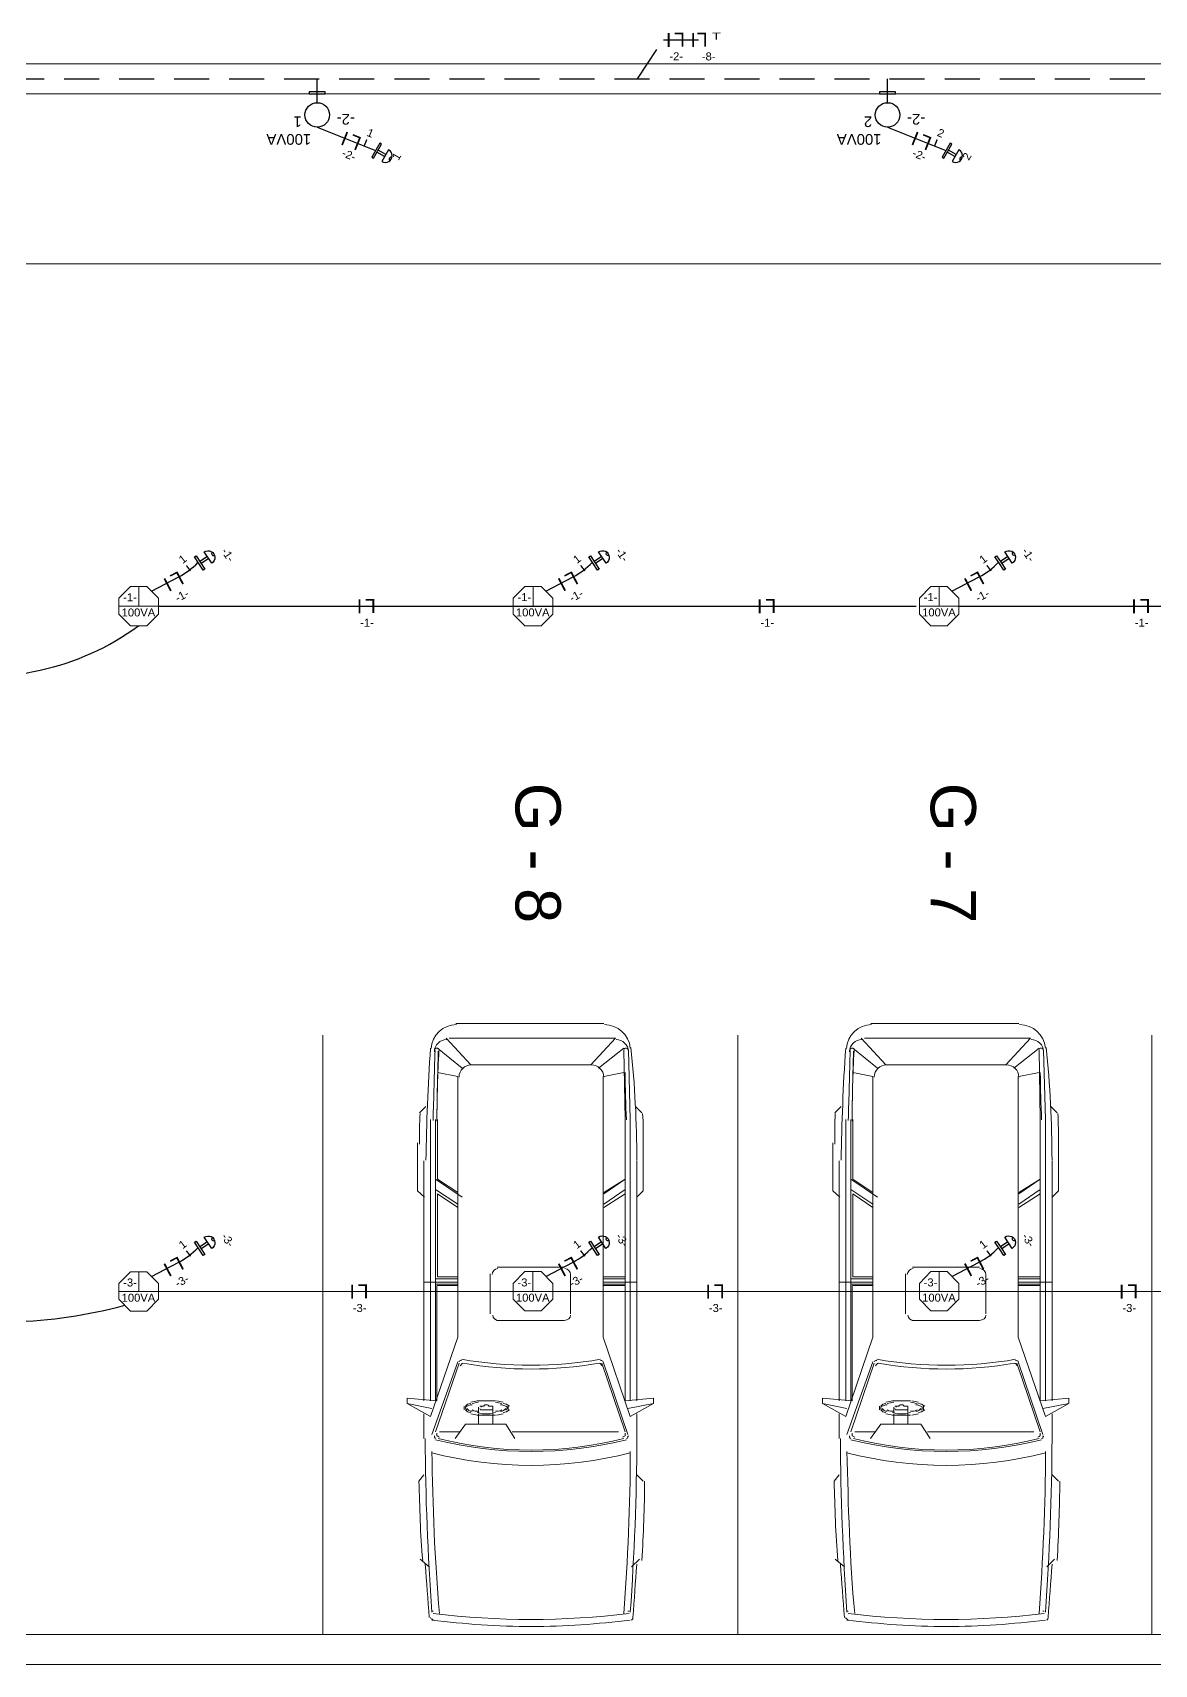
# Model space of a CAD drawing. Header units: millimetres. Extents: x 40 to 176, y -32 to 59.
# Drawn here: x 61.9 to 67.5, y -16.12 to -7.96 of the extents above; entities that cross this region are included whole.
import ezdxf
from ezdxf.enums import TextEntityAlignment as Align

# ---------------------------------------------------------------- set-up
doc = ezdxf.new("R2010")
doc.units = ezdxf.units.MM
doc.linetypes.add('HIDDEN', pattern=[0.375, 0.25, -0.125])
for name, color, linetype in [('1 - Circuitos', 7, 'Continuous'), ('5 - Identificadores', 7, 'Continuous'), ('7 - Eletroduto', 6, 'Continuous'), ('8 - Pontos de iluminação', 5, 'Continuous'), ('9 - Pontos de Tomadas', 240, 'Continuous'), ('Estacionamento', 30, 'Continuous')]:
    doc.layers.add(name, color=color, linetype=linetype)
doc.layers.add('4 - Edificação', color=8, linetype='Continuous', lineweight=20)
doc.styles.add('Arial0', font='arial.ttf', dxfattribs={"height": 3.14658})
doc.styles.get("Standard").update_dxf_attribs({"font": 'arial.ttf'})

# ---------------------------------------------------------------- blocks, each defined once
blk = doc.blocks.new('LAMPADA_TETO')
at = {"layer": '8 - Pontos de iluminação', "color": 5, "linetype": 'Continuous', "lineweight": 15, "true_color": 0x000005}
blk.add_lwpolyline([(0.0401, 0.0986), (-0.0412, 0.0986), (-0.0986, 0.0401), (-0.0986, -0.0395), (-0.0412, -0.098), (0.0401, -0.098), (0.0986, -0.0395), (0.0986, 0.0401)], close=True, dxfattribs=at)
for points in [[(0, 0), (0, 0.0986), (0, 0.0986)], [(0.0986, 0), (-0.0986, 0), (-0.0986, 0)]]:
    blk.add_lwpolyline(points, dxfattribs=at)
at = {"layer": '5 - Identificadores', "ltscale": 0.8}
blk.add_attdef('-N-', (-0.0775, 0.0247), '', height=0.04, dxfattribs=at)
at = {"layer": '5 - Identificadores', "ltscale": 0.8, "flags": 4}
blk.add_attdef('I', (0.0233, 0.025), '', height=0.04, dxfattribs=at)
blk.add_attdef('S-VA', text='', height=0.04, dxfattribs=at).set_placement((-0.0012, -0.0514), align=Align.CENTER)
blk = doc.blocks.new('SENSOR_DE_PRESENCA')
at = {"layer": '8 - Pontos de iluminação'}
for p, q in [((-0.006, -0.0546), (-0.006, -0.01)), ((0.006, -0.0546), (0.006, -0.01))]:
    blk.add_line(p, q, dxfattribs=at)
blk.add_lwpolyline([(0.04, -0.01), (0.04, 0), (0, 0), (-0.04, 0), (-0.04, -0.01), (0, -0.01)], close=True, dxfattribs=at)
blk.add_lwpolyline([(0.0336, -0.0546), (-0.0336, -0.0546, 1.045949)], format="xyb", close=True, dxfattribs=at)
blk.add_arc((0, -0.0897), 0.01, 8.55438, 171.44562, dxfattribs=at)
at = {"layer": '5 - Identificadores', "ltscale": 0.8}
blk.add_attdef('-1-', (0.009, -0.1258), '', height=0.04, dxfattribs=at)
blk = doc.blocks.new('CIRCUITO_LAMPADA')
at = {"layer": '1 - Circuitos', "color": 1}
blk.add_attdef('I', (-0.0831, -0.0365), '', height=0.07, dxfattribs=at)
at = {"layer": '1 - Circuitos', "color": 5}
blk.add_attdef('L', (0.0125, 0.035), '', height=0.07, rotation=180, dxfattribs=at)
at = {"layer": '5 - Identificadores', "ltscale": 0.8}
blk.add_attdef('-N-', (-0.066, -0.103), '', height=0.04, dxfattribs=at)
blk = doc.blocks.new('ARANDELA')
at = {"layer": '8 - Pontos de iluminação'}
for p, q in [((0, 0), (-0.04, 0)), ((-0.04, 0), (-0.04, -0.01)), ((0, 0.0446), (0, 0)), ((0.04, 0), (0, 0)), ((0.04, -0.01), (0.04, 0)), ((-0.04, -0.01), (0, -0.01)), ((0, -0.01), (0.04, -0.01))]:
    blk.add_line(p, q, dxfattribs=at)
blk.add_circle((0, 0.1059), 0.0614, dxfattribs=at)
at = {"layer": '5 - Identificadores', "color": 7, "style": 'Arial0', "flags": 4}
for tag, p in [('S', (0.0301, 0.2014)), ('R', (0.0769, 0.113)), ('-N-', (-0.1882, 0.1009))]:
    blk.add_attdef(tag, p, '', height=0.0534, dxfattribs=at)
blk = doc.blocks.new('CIRCUITO_SENSOR')
at = {"layer": '1 - Circuitos', "color": 1}
blk.add_attdef('I', (-0.0834, -0.0365), '', height=0.07, dxfattribs=at)
at = {"layer": '1 - Circuitos', "color": 5}
blk.add_attdef('L', (0.0121, 0.035), '', height=0.07, rotation=180, dxfattribs=at)
at = {"layer": '1 - Circuitos', "color": 3, "width": 1.5}
blk.add_attdef('I', (0.0245, 0.0004), '', height=0.035, dxfattribs=at)
at = {"layer": '5 - Identificadores', "ltscale": 0.8}
for tag, p in [('R', (0.024, 0.0518)), ('-N-', (-0.0534, -0.0891))]:
    blk.add_attdef(tag, p, '', height=0.04, dxfattribs=at)
blk = doc.blocks.new('CIRCUITO_TOMADA')
at = {"layer": '1 - Circuitos', "color": 1}
blk.add_attdef('I', (-0.074, -0.0364), '', height=0.07, dxfattribs=at)
at = {"layer": '1 - Circuitos', "color": 5}
blk.add_attdef('L', (0.0122, 0.035), '', height=0.07, rotation=180, dxfattribs=at)
at = {"layer": '1 - Circuitos', "color": 7, "width": 1.5}
blk.add_attdef('T', (0.0337, 0.0003), '', height=0.035, dxfattribs=at)
at = {"layer": '5 - Identificadores', "ltscale": 0.8}
blk.add_attdef('-N-', (-0.0167, -0.1035), '', height=0.04, dxfattribs=at)

msp = doc.modelspace()

# ---------------------------------------------------------------- linework, layer by layer
at = {"layer": '4 - Edificação', "color": 252}
msp.add_line((80.4208, -8.2677), (60.4708, -8.2677), dxfattribs=at)
at = {"layer": '4 - Edificação'}
for p, q in [((60.4708, -9.1177), (80.4208, -9.1177)), ((55.0208, -15.9677), (80.4208, -15.9677)), ((55.6708, -16.1177), (80.4208, -16.1177))]:
    msp.add_line(p, q, dxfattribs=at)
at = {"layer": '4 - Edificação', "color": 252}
msp.add_lwpolyline([(53.5708, -16.1177), (80.5708, -16.1177), (80.5708, -8.1177), (53.5708, -8.1177)], close=True, dxfattribs=at)
at = {"layer": '7 - Eletroduto', "linetype": 'HIDDEN', "ltscale": 0.7}
for p, q in [((64.9212, -8.1927), (65.0508, -7.9975)), ((65.0508, -7.9975), (65.3255, -7.9975)), ((58.2062, -8.1927), (77.5708, -8.1927)), ((63.3208, -8.2677), (63.3208, -8.1927)), ((66.1708, -8.2677), (66.1708, -8.1927))]:
    msp.add_line(p, q, dxfattribs=at)
at = {"layer": '7 - Eletroduto'}
for points in [[(58.5888, -10.5757), (61.3978, -11.1515, 0.212663), (62.4282, -10.9267, -1.813396)], [(58.5273, -13.8734), (61.2298, -14.3557, 0.118204), (62.3588, -14.3225, -1.615762)]]:
    msp.add_lwpolyline(points, format="xyb", dxfattribs=at)
for points in [[(62.5273, -10.8284), (66.3145, -10.8284)], [(66.5273, -10.8284), (70.5079, -10.8281)], [(62.5273, -14.2534), (66.3301, -14.2531)], [(66.5273, -14.2534), (70.5079, -14.2531)]]:
    msp.add_lwpolyline(points, dxfattribs=at)
at = {"layer": '8 - Pontos de iluminação'}
for points in [[(62.4924, -10.7536), (62.629, -10.6823, 0.082035), (62.7242, -10.6107, -0.114062)], [(64.4628, -10.7534), (64.5994, -10.6821, 0.082035), (64.6945, -10.6105, -0.114062)], [(66.4924, -10.7534), (66.629, -10.6821, 0.082035), (66.7242, -10.6105, -0.114062)], [(62.4924, -14.1786), (62.629, -14.1073, 0.082035), (62.7242, -14.0357, -0.114062)], [(64.4627, -14.1784), (64.5992, -14.1071, 0.082035), (64.6944, -14.0355, -0.114062)], [(66.4924, -14.1784), (66.629, -14.1071, 0.082035), (66.7242, -14.0355, -0.114062)]]:
    msp.add_lwpolyline(points, format="xyb", dxfattribs=at)
at = {"layer": '9 - Pontos de Tomadas', "color": 142}
for p, q in [((63.3208, -8.435), (63.6117, -8.5516)), ((66.1708, -8.435), (66.4617, -8.5516))]:
    msp.add_line(p, q, dxfattribs=at)
at = {"layer": 'Estacionamento', "linetype": 'Continuous', "lineweight": 20}
for points in [[(64.7524, -12.9139), (64.0132, -12.9139), (64.0132, -12.9139)], [(66.8271, -12.9139), (66.088, -12.9139), (66.088, -12.9139)], [(64.0456, -13.1376), (63.9225, -13.0371), (63.9225, -13.0371)], [(64.0878, -13.1214), (63.9646, -12.9884), (63.9646, -12.9884)], [(64.8107, -12.9884), (63.9808, -12.9884), (63.9808, -12.9884)], [(64.6875, -13.1214), (64.8107, -12.9884), (64.8107, -12.9884)], [(64.7264, -13.1376), (64.8529, -13.0371), (64.8529, -13.0371)], [(64.8593, -13.3937), (64.8529, -13.0468), (64.8529, -13.0468)], [(64.8853, -13.3937), (64.8756, -13.0468), (64.8756, -13.0468)], [(66.1204, -13.1376), (65.9972, -13.0371), (65.9972, -13.0371)], [(66.1626, -13.1214), (66.0394, -12.9884), (66.0394, -12.9884)], [(66.8855, -12.9884), (66.0556, -12.9884), (66.0556, -12.9884)], [(66.7623, -13.1214), (66.8855, -12.9884), (66.8855, -12.9884)], [(66.8012, -13.1376), (66.9276, -13.0371), (66.9276, -13.0371)], [(66.9341, -13.3937), (66.9276, -13.0468), (66.9276, -13.0468)], [(66.96, -13.3937), (66.9503, -13.0468), (66.9503, -13.0468)], [(64.6875, -13.1214), (64.0878, -13.1214), (64.0878, -13.1214)], [(66.7623, -13.1214), (66.1626, -13.1214), (66.1626, -13.1214)], [(64.023, -13.1797), (63.9225, -13.1603), (63.9225, -13.1603)], [(64.7524, -13.1797), (64.8529, -13.1603), (64.8529, -13.1603)], [(66.0977, -13.1797), (65.9972, -13.1603), (65.9972, -13.1603)], [(66.8271, -13.1797), (66.9276, -13.1603), (66.9276, -13.1603)], [(63.8641, -13.3288), (63.8317, -13.3613), (63.8317, -13.3613)], [(64.9436, -13.3613), (64.9112, -13.3288), (64.9112, -13.3288)], [(65.9389, -13.3288), (65.9065, -13.3613), (65.9065, -13.3613)], [(67.0184, -13.3613), (66.986, -13.3288), (66.986, -13.3288)], [(63.9225, -13.6919), (63.9225, -13.3937), (63.9225, -13.3937)], [(64.8593, -13.6919), (64.8593, -13.3937), (64.8593, -13.3937)], [(65.9972, -13.6919), (65.9972, -13.3937), (65.9972, -13.3937)], [(66.9341, -13.6919), (66.9341, -13.3937), (66.9341, -13.3937)], [(63.8576, -13.7827), (63.822, -13.7503), (63.822, -13.5104)], [(64.9501, -13.5104), (64.9501, -13.7503), (64.9177, -13.7827)], [(65.9324, -13.7827), (65.8967, -13.7503), (65.8967, -13.5104)], [(67.0249, -13.5104), (67.0249, -13.7503), (66.9925, -13.7827)], [(64.0456, -13.7827), (63.9127, -13.6919), (63.9127, -13.6919)], [(64.023, -13.76), (63.9225, -13.6919), (63.9225, -13.6919)], [(64.7524, -13.76), (64.8593, -13.6919), (64.8593, -13.6919)], [(64.7524, -13.7665), (64.8593, -13.6919), (64.8593, -13.6919)], [(66.1204, -13.7827), (65.9875, -13.6919), (65.9875, -13.6919)], [(66.0977, -13.76), (65.9972, -13.6919), (65.9972, -13.6919)], [(66.8271, -13.76), (66.9341, -13.6919), (66.9341, -13.6919)], [(66.8271, -13.7665), (66.9341, -13.6919), (66.9341, -13.6919)], [(64.023, -13.8184), (63.9127, -13.7438), (63.9127, -13.7438)], [(64.023, -13.8346), (63.9225, -13.7665), (63.9225, -13.7665)], [(63.9225, -14.1814), (63.9225, -13.7665), (63.9225, -13.7665)], [(64.7524, -13.8184), (64.8593, -13.7438), (64.8593, -13.7438)], [(64.7524, -13.8346), (64.8593, -13.7665), (64.8593, -13.7665)], [(64.8593, -14.1814), (64.8593, -13.7665), (64.8593, -13.7665)], [(66.0977, -13.8184), (65.9875, -13.7438), (65.9875, -13.7438)], [(66.0977, -13.8346), (65.9972, -13.7665), (65.9972, -13.7665)], [(65.9972, -14.1814), (65.9972, -13.7665), (65.9972, -13.7665)], [(66.8271, -13.8184), (66.9341, -13.7438), (66.9341, -13.7438)], [(66.8271, -13.8346), (66.9341, -13.7665), (66.9341, -13.7665)], [(66.9341, -14.1814), (66.9341, -13.7665), (66.9341, -13.7665)], [(64.023, -14.1814), (63.9225, -14.1814), (63.9225, -14.1814)], [(64.2207, -14.1328), (64.386, -14.1328), (64.386, -14.1328)], [(64.5546, -14.1328), (64.386, -14.1328), (64.386, -14.1328)], [(64.7524, -14.1814), (64.8593, -14.1814), (64.8593, -14.1814)], [(66.0977, -14.1814), (65.9972, -14.1814), (65.9972, -14.1814)], [(66.2955, -14.1328), (66.4608, -14.1328), (66.4608, -14.1328)], [(66.6294, -14.1328), (66.4608, -14.1328), (66.4608, -14.1328)], [(66.8271, -14.1814), (66.9341, -14.1814), (66.9341, -14.1814)], [(64.023, -14.2074), (63.8576, -14.2074), (63.8576, -14.2074)], [(64.023, -14.1912), (63.9127, -14.1912), (63.9127, -14.1912)], [(64.023, -14.2171), (63.9127, -14.2171), (63.9127, -14.2171)], [(64.023, -14.2236), (63.9225, -14.2236), (63.9225, -14.2236)], [(64.7524, -14.1912), (64.8593, -14.1912), (64.8593, -14.1912)], [(64.7524, -14.2074), (64.9177, -14.2074), (64.9177, -14.2074)], [(64.7524, -14.2171), (64.8593, -14.2171), (64.8593, -14.2171)], [(64.7524, -14.2236), (64.8593, -14.2236), (64.8593, -14.2236)], [(66.0977, -14.2074), (65.9324, -14.2074), (65.9324, -14.2074)], [(66.0977, -14.1912), (65.9875, -14.1912), (65.9875, -14.1912)], [(66.0977, -14.2171), (65.9875, -14.2171), (65.9875, -14.2171)], [(66.0977, -14.2236), (65.9972, -14.2236), (65.9972, -14.2236)], [(66.8271, -14.1912), (66.9341, -14.1912), (66.9341, -14.1912)], [(66.8271, -14.2074), (66.9925, -14.2074), (66.9925, -14.2074)], [(66.8271, -14.2171), (66.9341, -14.2171), (66.9341, -14.2171)], [(66.8271, -14.2236), (66.9341, -14.2236), (66.9341, -14.2236)]]:
    msp.add_lwpolyline(points, dxfattribs=at)
at = {"layer": 'Estacionamento', "linetype": 'Continuous', "lineweight": 9}
for points in [[(65.4234, -15.9677), (63.3487, -15.9677), (63.3487, -12.9722)], [(67.4982, -15.9677), (65.4234, -15.9677), (65.4234, -12.9722)], [(69.5665, -15.9677), (67.4917, -15.9677), (67.4917, -12.9722)], [(64.023, -14.4829), (64.023, -13.1797), (64.023, -13.1797)], [(64.7491, -14.4829), (64.7491, -13.1797), (64.7491, -13.1797)], [(66.0977, -14.4829), (66.0977, -13.1797), (66.0977, -13.1797)], [(66.8239, -14.4829), (66.8239, -13.1797), (66.8239, -13.1797)], [(63.8868, -14.8006), (63.8868, -13.3937), (63.8868, -13.3937)], [(63.9127, -14.8006), (63.9127, -13.3937), (63.9127, -13.3937)], [(64.8593, -14.8006), (64.8593, -13.3937), (64.8593, -13.3937)], [(64.8853, -14.8006), (64.8853, -13.3937), (64.8853, -13.3937)], [(65.9616, -14.8006), (65.9616, -13.3937), (65.9616, -13.3937)], [(65.9875, -14.8006), (65.9875, -13.3937), (65.9875, -13.3937)], [(66.9341, -14.8006), (66.9341, -13.3937), (66.9341, -13.3937)], [(66.96, -14.8006), (66.96, -13.3937), (66.96, -13.3937)], [(63.8544, -14.8006), (63.8544, -13.6012), (63.8544, -13.6012)], [(64.9177, -14.8006), (64.9177, -13.6012), (64.9177, -13.6012)], [(65.9291, -14.8006), (65.9291, -13.6012), (65.9291, -13.6012)], [(66.9925, -14.8006), (66.9925, -13.6012), (66.9925, -13.6012)], [(63.9127, -14.8006), (63.9127, -13.7438), (63.9127, -13.7438)], [(65.9875, -14.8006), (65.9875, -13.7438), (65.9875, -13.7438)], [(64.185, -14.3662), (64.185, -14.1652), (64.185, -14.1652)], [(64.587, -14.3662), (64.587, -14.1652), (64.587, -14.1652)], [(66.2598, -14.3662), (66.2598, -14.1652), (66.2598, -14.1652)], [(66.6618, -14.3662), (66.6618, -14.1652), (66.6618, -14.1652)], [(63.9192, -14.8006), (63.9192, -14.2236), (63.9192, -14.2236)], [(64.8593, -14.8006), (64.8593, -14.2236), (64.8593, -14.2236)], [(65.994, -14.8006), (65.994, -14.2236), (65.994, -14.2236)], [(66.9341, -14.8006), (66.9341, -14.2236), (66.9341, -14.2236)], [(64.2175, -14.3986), (64.386, -14.3986), (64.386, -14.3986)], [(64.5546, -14.3986), (64.386, -14.3986), (64.386, -14.3986)], [(66.2922, -14.3986), (66.4608, -14.3986), (66.4608, -14.3986)], [(66.6294, -14.3986), (66.4608, -14.3986), (66.4608, -14.3986)], [(63.8868, -14.8784), (64.023, -14.4829), (64.023, -14.4829)], [(64.8853, -14.8784), (64.7491, -14.4829), (64.7491, -14.4829)], [(65.9616, -14.8784), (66.0977, -14.4829), (66.0977, -14.4829)], [(66.96, -14.8784), (66.8239, -14.4829), (66.8239, -14.4829)], [(63.8933, -14.9692), (64.023, -14.6061), (64.023, -14.6061)], [(63.9127, -14.9562), (64.0294, -14.6126), (64.0294, -14.6126)], [(64.8593, -14.9562), (64.7426, -14.6126), (64.7426, -14.6126)], [(64.8723, -14.9692), (64.7491, -14.6061), (64.7491, -14.6061)], [(65.968, -14.9692), (66.0977, -14.6061), (66.0977, -14.6061)], [(65.9875, -14.9562), (66.1042, -14.6126), (66.1042, -14.6126)], [(66.9341, -14.9562), (66.8174, -14.6126), (66.8174, -14.6126)], [(66.9471, -14.9692), (66.8239, -14.6061), (66.8239, -14.6061)], [(63.7701, -14.8136), (63.7701, -14.7877), (63.9192, -14.8006)], [(63.8868, -14.8784), (63.7701, -14.8136), (63.8933, -14.8395)], [(64.1267, -14.859), (64.1267, -14.833), (64.1267, -14.833)], [(64.1397, -14.833), (64.1397, -14.8266), (64.1397, -14.8266)], [(64.198, -14.833), (64.198, -14.8266), (64.198, -14.8266)], [(64.198, -14.859), (64.198, -14.833), (64.198, -14.833)], [(65.002, -14.8136), (65.002, -14.7877), (64.8593, -14.8006)], [(64.8853, -14.8784), (65.002, -14.8136), (64.8723, -14.8395)], [(65.8449, -14.8136), (65.8449, -14.7877), (65.994, -14.8006)], [(65.9616, -14.8784), (65.8449, -14.8136), (65.968, -14.8395)], [(66.2015, -14.859), (66.2015, -14.833), (66.2015, -14.833)], [(66.2144, -14.833), (66.2144, -14.8266), (66.2144, -14.8266)], [(66.2728, -14.833), (66.2728, -14.8266), (66.2728, -14.8266)], [(66.2728, -14.859), (66.2728, -14.833), (66.2728, -14.833)], [(67.0767, -14.8136), (67.0767, -14.7877), (66.9341, -14.8006)], [(66.96, -14.8784), (67.0767, -14.8136), (66.9471, -14.8395)], [(63.8544, -14.9886), (63.8544, -14.8655), (63.8544, -14.8655)], [(64.01, -14.9886), (64.0619, -14.9173), (64.1591, -14.9173)], [(64.1267, -14.9173), (64.1267, -14.8655), (64.1267, -14.8655)], [(64.3082, -14.9886), (64.2628, -14.9173), (64.1591, -14.9173)], [(64.198, -14.9173), (64.198, -14.8655), (64.198, -14.8655)], [(64.9177, -14.9886), (64.9177, -14.8655), (64.9177, -14.8655)], [(65.9291, -14.9886), (65.9291, -14.8655), (65.9291, -14.8655)], [(66.0848, -14.9886), (66.1366, -14.9173), (66.2339, -14.9173)], [(66.2015, -14.9173), (66.2015, -14.8655), (66.2015, -14.8655)], [(66.383, -14.9886), (66.3376, -14.9173), (66.2339, -14.9173)], [(66.2728, -14.9173), (66.2728, -14.8655), (66.2728, -14.8655)], [(66.9925, -14.9886), (66.9925, -14.8655), (66.9925, -14.8655)], [(63.9322, -14.9562), (64.0359, -14.9562), (64.0359, -14.9562)], [(64.2953, -14.9562), (64.8269, -14.9562), (64.8269, -14.9562)], [(66.0069, -14.9562), (66.1107, -14.9562), (66.1107, -14.9562)], [(66.37, -14.9562), (66.9017, -14.9562), (66.9017, -14.9562)], [(63.8544, -15.1702), (63.8284, -15.2026), (63.8284, -15.2026)], [(64.9501, -15.2026), (64.9177, -15.1702), (64.9177, -15.1702)], [(65.9291, -15.1702), (65.9032, -15.2026), (65.9032, -15.2026)], [(67.0249, -15.2026), (66.9925, -15.1702), (66.9925, -15.1702)], [(63.8803, -15.6305), (63.8349, -15.5916), (63.8349, -15.5916)], [(64.9307, -15.5916), (64.8918, -15.6305), (64.8918, -15.6305)], [(65.9551, -15.6305), (65.9097, -15.5916), (65.9097, -15.5916)], [(67.0054, -15.5916), (66.9665, -15.6305), (66.9665, -15.6305)], [(63.8933, -15.851), (63.8998, -15.851), (63.8998, -15.851)], [(64.8723, -15.851), (64.8788, -15.851), (64.8788, -15.851)], [(65.968, -15.851), (65.9745, -15.851), (65.9745, -15.851)], [(66.9471, -15.851), (66.9536, -15.851), (66.9536, -15.851)]]:
    msp.add_lwpolyline(points, dxfattribs=at)
at = {"layer": 'Estacionamento', "linetype": 'Continuous', "lineweight": 20}
for points in [[(64.0165, -12.9204), (63.9516, -12.9204), (63.8933, -12.9722), (63.89, -13.0403)], [(64.8853, -13.0371), (64.8788, -12.9722), (64.8237, -12.9204), (64.7556, -12.9204)], [(66.0912, -12.9204), (66.0264, -12.9204), (65.968, -12.9722), (65.9648, -13.0403)], [(66.96, -13.0371), (66.9536, -12.9722), (66.8984, -12.9204), (66.8304, -12.9204)], [(63.8868, -13.0371), (63.8738, -13.2251), (63.8673, -13.4131), (63.8641, -13.5979)], [(63.9678, -12.9949), (63.9354, -12.9949), (63.9062, -13.0209), (63.9062, -13.0565)], [(64.8756, -13.0565), (64.8756, -13.0209), (64.8464, -12.9949), (64.814, -12.9949)], [(64.9177, -13.5979), (64.9177, -13.4099), (64.908, -13.2219), (64.8885, -13.0338)], [(65.9616, -13.0371), (65.9486, -13.2251), (65.9421, -13.4131), (65.9389, -13.5979)], [(66.0426, -12.9949), (66.0102, -12.9949), (65.981, -13.0209), (65.981, -13.0565)], [(66.9503, -13.0565), (66.9503, -13.0209), (66.9211, -12.9949), (66.8887, -12.9949)], [(66.9925, -13.5979), (66.9925, -13.4099), (66.9827, -13.2219), (66.9633, -13.0338)], [(63.9095, -13.05), (63.9062, -13.1667), (63.903, -13.2835), (63.8998, -13.4002)], [(63.9289, -13.05), (63.9225, -13.1667), (63.9192, -13.2835), (63.9192, -13.4034)], [(63.9257, -13.0533), (63.9225, -13.1667), (63.9192, -13.2802), (63.9192, -13.3969)], [(64.091, -13.1214), (64.0586, -13.1214), (64.0294, -13.1473), (64.0294, -13.183)], [(64.091, -13.1214), (64.0586, -13.1214), (64.0294, -13.1473), (64.0294, -13.183)], [(64.7524, -13.183), (64.7524, -13.1473), (64.7232, -13.1214), (64.6908, -13.1214)], [(65.9843, -13.05), (65.981, -13.1667), (65.9778, -13.2835), (65.9745, -13.4002)], [(66.0037, -13.05), (65.9972, -13.1667), (65.994, -13.2835), (65.994, -13.4034)], [(66.0005, -13.0533), (65.9972, -13.1667), (65.994, -13.2802), (65.994, -13.3969)], [(66.1658, -13.1214), (66.1334, -13.1214), (66.1042, -13.1473), (66.1042, -13.183)], [(66.1658, -13.1214), (66.1334, -13.1214), (66.1042, -13.1473), (66.1042, -13.183)], [(66.8271, -13.183), (66.8271, -13.1473), (66.798, -13.1214), (66.7655, -13.1214)], [(64.8658, -13.3969), (64.8626, -13.3191), (64.8593, -13.2413), (64.8593, -13.1603)], [(66.9406, -13.3969), (66.9373, -13.3191), (66.9341, -13.2413), (66.9341, -13.1603)], [(63.8349, -13.3645), (63.8317, -13.4131), (63.8317, -13.465), (63.8317, -13.5169)], [(64.9501, -13.5169), (64.9501, -13.465), (64.9501, -13.4131), (64.9469, -13.3645)], [(65.9097, -13.3645), (65.9065, -13.4131), (65.9065, -13.465), (65.9065, -13.5169)], [(67.0249, -13.5169), (67.0249, -13.465), (67.0249, -13.4131), (67.0216, -13.3645)], [(64.2239, -14.1393), (64.2077, -14.1393), (64.1948, -14.1555), (64.1948, -14.1685)], [(64.587, -14.1685), (64.587, -14.1555), (64.5741, -14.1393), (64.5579, -14.1393)], [(66.2987, -14.1393), (66.2825, -14.1393), (66.2695, -14.1555), (66.2695, -14.1685)], [(66.6618, -14.1685), (66.6618, -14.1555), (66.6488, -14.1393), (66.6326, -14.1393)]]:
    msp.add_open_spline(points, degree=3, dxfattribs=at)
for points in [[(63.9289, -13.0436), (63.9257, -13.0371), (63.9192, -13.0371), (63.916, -13.0371), (63.916, -13.0371), (63.9095, -13.0403), (63.9062, -13.0436), (63.9062, -13.05)], [(64.8756, -13.05), (64.8756, -13.0436), (64.8723, -13.0403), (64.8658, -13.0371), (64.8658, -13.0371), (64.8626, -13.0371), (64.8561, -13.0371), (64.8529, -13.0436)], [(66.0037, -13.0436), (66.0005, -13.0371), (65.994, -13.0371), (65.9907, -13.0371), (65.9907, -13.0371), (65.9843, -13.0403), (65.981, -13.0436), (65.981, -13.05)], [(66.9503, -13.05), (66.9503, -13.0436), (66.9471, -13.0403), (66.9406, -13.0371), (66.9406, -13.0371), (66.9373, -13.0371), (66.9309, -13.0371), (66.9276, -13.0436)]]:
    msp.add_open_spline(points, degree=3, knots=[0, 0, 0, 0, 0.125, 0.125, 0.125, 0.125001, 1, 1, 1, 1], dxfattribs=at)
at = {"layer": 'Estacionamento', "linetype": 'Continuous', "lineweight": 9}
for points in [[(64.198, -14.3727), (64.198, -14.3857), (64.211, -14.3986), (64.2239, -14.3986)], [(64.5546, -14.3986), (64.5741, -14.3986), (64.587, -14.3857), (64.587, -14.3727)], [(66.2728, -14.3727), (66.2728, -14.3857), (66.2857, -14.3986), (66.2987, -14.3986)], [(66.6294, -14.3986), (66.6488, -14.3986), (66.6618, -14.3857), (66.6618, -14.3727)], [(64.0424, -14.5931), (64.2693, -14.632), (64.5092, -14.632), (64.7362, -14.5931)], [(66.1172, -14.5931), (66.3441, -14.632), (66.584, -14.632), (66.8109, -14.5931)], [(64.0424, -14.5996), (64.0359, -14.5996), (64.0294, -14.5996), (64.0294, -14.6061)], [(64.0489, -14.6126), (64.0424, -14.6126), (64.0424, -14.6191), (64.0359, -14.6256)], [(64.0489, -14.6126), (64.2758, -14.6515), (64.5027, -14.6515), (64.7297, -14.6126)], [(64.7426, -14.6256), (64.7426, -14.6191), (64.7362, -14.6126), (64.7297, -14.6126)], [(64.7491, -14.6061), (64.7491, -14.5996), (64.7426, -14.5996), (64.7362, -14.5996)], [(66.1172, -14.5996), (66.1107, -14.5996), (66.1042, -14.5996), (66.1042, -14.6061)], [(66.1237, -14.6126), (66.1172, -14.6126), (66.1172, -14.6191), (66.1107, -14.6256)], [(66.1237, -14.6126), (66.3506, -14.6515), (66.5775, -14.6515), (66.8044, -14.6126)], [(66.8174, -14.6256), (66.8174, -14.6191), (66.8109, -14.6126), (66.8044, -14.6126)], [(66.8239, -14.6061), (66.8239, -14.5996), (66.8174, -14.5996), (66.8109, -14.5996)], [(64.0554, -14.8266), (64.0554, -14.8266), (64.0554, -14.833), (64.0554, -14.833)], [(64.0554, -14.833), (64.0554, -14.8395), (64.0554, -14.8395), (64.0554, -14.846)], [(64.0878, -14.8136), (64.0748, -14.8136), (64.0683, -14.8201), (64.0619, -14.8266)], [(64.0683, -14.8266), (64.0619, -14.8266), (64.0619, -14.833), (64.0619, -14.833)], [(64.0619, -14.833), (64.0619, -14.8395), (64.0619, -14.846), (64.0683, -14.846)], [(64.0943, -14.8201), (64.0813, -14.8201), (64.0748, -14.8266), (64.0683, -14.8266)], [(64.0683, -14.8395), (64.0748, -14.846), (64.0813, -14.8525), (64.0943, -14.8525)], [(64.1202, -14.8006), (64.1137, -14.8006), (64.1008, -14.8071), (64.0878, -14.8071)], [(64.1267, -14.8071), (64.1137, -14.8071), (64.1072, -14.8136), (64.0943, -14.8136)], [(64.1656, -14.8006), (64.1526, -14.8006), (64.1332, -14.8006), (64.1202, -14.8006)], [(64.1656, -14.8006), (64.1526, -14.8006), (64.1397, -14.8006), (64.1202, -14.8006)], [(64.1397, -14.8266), (64.1397, -14.8266), (64.1332, -14.8266), (64.1332, -14.8266)], [(64.1332, -14.8395), (64.1332, -14.846), (64.1397, -14.846), (64.1397, -14.846)], [(64.1526, -14.8266), (64.1461, -14.8266), (64.1461, -14.8266), (64.1397, -14.8266)], [(64.1656, -14.8201), (64.1591, -14.8201), (64.1591, -14.8201), (64.1526, -14.8266)], [(64.211, -14.8006), (64.198, -14.8006), (64.1786, -14.8006), (64.1656, -14.8006)], [(64.211, -14.8006), (64.1915, -14.8006), (64.1786, -14.8006), (64.1656, -14.8006)], [(64.1786, -14.8266), (64.1721, -14.8201), (64.1721, -14.8201), (64.1656, -14.8201)], [(64.1915, -14.8266), (64.1915, -14.8266), (64.185, -14.8266), (64.1786, -14.8266)], [(64.198, -14.8266), (64.198, -14.8266), (64.198, -14.8266), (64.1915, -14.8266)], [(64.1915, -14.846), (64.198, -14.846), (64.198, -14.846), (64.198, -14.8395)], [(64.2434, -14.8136), (64.2304, -14.8136), (64.2239, -14.8071), (64.211, -14.8071)], [(64.2499, -14.8071), (64.2369, -14.8071), (64.2304, -14.8006), (64.2175, -14.8006)], [(64.2628, -14.8266), (64.2564, -14.8266), (64.2499, -14.8201), (64.2369, -14.8201)], [(64.2369, -14.8525), (64.2499, -14.8525), (64.2564, -14.846), (64.2628, -14.8395)], [(64.2823, -14.8266), (64.2693, -14.8201), (64.2628, -14.8136), (64.2499, -14.8136)], [(64.2693, -14.833), (64.2693, -14.833), (64.2693, -14.8266), (64.2628, -14.8266)], [(64.2628, -14.846), (64.2693, -14.846), (64.2693, -14.8395), (64.2693, -14.833)], [(64.2758, -14.833), (64.2758, -14.833), (64.2758, -14.8266), (64.2758, -14.8266)], [(64.2758, -14.846), (64.2758, -14.8395), (64.2758, -14.8395), (64.2758, -14.833)], [(66.1301, -14.8266), (66.1301, -14.8266), (66.1301, -14.833), (66.1301, -14.833)], [(66.1301, -14.833), (66.1301, -14.8395), (66.1301, -14.8395), (66.1301, -14.846)], [(66.1626, -14.8136), (66.1496, -14.8136), (66.1431, -14.8201), (66.1366, -14.8266)], [(66.1431, -14.8266), (66.1366, -14.8266), (66.1366, -14.833), (66.1366, -14.833)], [(66.1366, -14.833), (66.1366, -14.8395), (66.1366, -14.846), (66.1431, -14.846)], [(66.169, -14.8201), (66.1561, -14.8201), (66.1496, -14.8266), (66.1431, -14.8266)], [(66.1431, -14.8395), (66.1496, -14.846), (66.1561, -14.8525), (66.169, -14.8525)], [(66.195, -14.8006), (66.1885, -14.8006), (66.1755, -14.8071), (66.1626, -14.8071)], [(66.2015, -14.8071), (66.1885, -14.8071), (66.182, -14.8136), (66.169, -14.8136)], [(66.2404, -14.8006), (66.2274, -14.8006), (66.2079, -14.8006), (66.195, -14.8006)], [(66.2404, -14.8006), (66.2274, -14.8006), (66.2144, -14.8006), (66.195, -14.8006)], [(66.2144, -14.8266), (66.2144, -14.8266), (66.2079, -14.8266), (66.2079, -14.8266)], [(66.2079, -14.8395), (66.2079, -14.846), (66.2144, -14.846), (66.2144, -14.846)], [(66.2274, -14.8266), (66.2209, -14.8266), (66.2209, -14.8266), (66.2144, -14.8266)], [(66.2404, -14.8201), (66.2339, -14.8201), (66.2339, -14.8201), (66.2274, -14.8266)], [(66.2857, -14.8006), (66.2728, -14.8006), (66.2533, -14.8006), (66.2404, -14.8006)], [(66.2857, -14.8006), (66.2663, -14.8006), (66.2533, -14.8006), (66.2404, -14.8006)], [(66.2533, -14.8266), (66.2468, -14.8201), (66.2468, -14.8201), (66.2404, -14.8201)], [(66.2663, -14.8266), (66.2663, -14.8266), (66.2598, -14.8266), (66.2533, -14.8266)], [(66.2728, -14.8266), (66.2728, -14.8266), (66.2728, -14.8266), (66.2663, -14.8266)], [(66.2663, -14.846), (66.2728, -14.846), (66.2728, -14.846), (66.2728, -14.8395)], [(66.3182, -14.8136), (66.3052, -14.8136), (66.2987, -14.8071), (66.2857, -14.8071)], [(66.3246, -14.8071), (66.3117, -14.8071), (66.3052, -14.8006), (66.2922, -14.8006)], [(66.3376, -14.8266), (66.3311, -14.8266), (66.3246, -14.8201), (66.3117, -14.8201)], [(66.3117, -14.8525), (66.3246, -14.8525), (66.3311, -14.846), (66.3376, -14.8395)], [(66.3571, -14.8266), (66.3441, -14.8201), (66.3376, -14.8136), (66.3246, -14.8136)], [(66.3441, -14.833), (66.3441, -14.833), (66.3441, -14.8266), (66.3376, -14.8266)], [(66.3376, -14.846), (66.3441, -14.846), (66.3441, -14.8395), (66.3441, -14.833)], [(66.3506, -14.833), (66.3506, -14.833), (66.3506, -14.8266), (66.3506, -14.8266)], [(66.3506, -14.846), (66.3506, -14.8395), (66.3506, -14.8395), (66.3506, -14.833)], [(64.0619, -14.846), (64.0683, -14.8525), (64.0748, -14.859), (64.0878, -14.859)], [(64.0878, -14.8655), (64.1008, -14.8655), (64.1137, -14.8719), (64.1202, -14.8719)], [(64.0943, -14.846), (64.1072, -14.8525), (64.1137, -14.8525), (64.1267, -14.8525)], [(64.1202, -14.859), (64.1397, -14.8655), (64.1526, -14.8655), (64.1656, -14.8655)], [(64.1202, -14.8719), (64.1332, -14.8719), (64.1526, -14.8719), (64.1656, -14.8719)], [(64.1397, -14.846), (64.1461, -14.846), (64.1461, -14.846), (64.1526, -14.846)], [(64.1526, -14.846), (64.1591, -14.846), (64.1591, -14.846), (64.1656, -14.846)], [(64.1656, -14.846), (64.1721, -14.846), (64.1721, -14.846), (64.1786, -14.846)], [(64.1656, -14.8655), (64.1786, -14.8655), (64.1915, -14.8655), (64.211, -14.859)], [(64.1656, -14.8719), (64.1786, -14.8719), (64.198, -14.8719), (64.211, -14.8719)], [(64.1786, -14.846), (64.185, -14.846), (64.1915, -14.846), (64.1915, -14.846)], [(64.211, -14.8525), (64.2239, -14.8525), (64.2304, -14.8525), (64.2434, -14.846)], [(64.2175, -14.8719), (64.2304, -14.8719), (64.2369, -14.8655), (64.2499, -14.8655)], [(64.2499, -14.859), (64.2628, -14.859), (64.2693, -14.8525), (64.2823, -14.846)], [(66.1366, -14.846), (66.1431, -14.8525), (66.1496, -14.859), (66.1626, -14.859)], [(66.1626, -14.8655), (66.1755, -14.8655), (66.1885, -14.8719), (66.195, -14.8719)], [(66.169, -14.846), (66.182, -14.8525), (66.1885, -14.8525), (66.2015, -14.8525)], [(66.195, -14.859), (66.2144, -14.8655), (66.2274, -14.8655), (66.2404, -14.8655)], [(66.195, -14.8719), (66.2079, -14.8719), (66.2274, -14.8719), (66.2404, -14.8719)], [(66.2144, -14.846), (66.2209, -14.846), (66.2209, -14.846), (66.2274, -14.846)], [(66.2274, -14.846), (66.2339, -14.846), (66.2339, -14.846), (66.2404, -14.846)], [(66.2404, -14.846), (66.2468, -14.846), (66.2468, -14.846), (66.2533, -14.846)], [(66.2404, -14.8655), (66.2533, -14.8655), (66.2663, -14.8655), (66.2857, -14.859)], [(66.2404, -14.8719), (66.2533, -14.8719), (66.2728, -14.8719), (66.2857, -14.8719)], [(66.2533, -14.846), (66.2598, -14.846), (66.2663, -14.846), (66.2663, -14.846)], [(66.2857, -14.8525), (66.2987, -14.8525), (66.3052, -14.8525), (66.3182, -14.846)], [(66.2922, -14.8719), (66.3052, -14.8719), (66.3117, -14.8655), (66.3246, -14.8655)], [(66.3246, -14.859), (66.3376, -14.859), (66.3441, -14.8525), (66.3571, -14.846)], [(63.8609, -14.9886), (63.8609, -15.2804), (63.8738, -15.5657), (63.8933, -15.8575)], [(63.9127, -14.9951), (64.2239, -15.0729), (64.5546, -15.0729), (64.8658, -14.9951)], [(63.9257, -14.9886), (64.2304, -15.0665), (64.5481, -15.0665), (64.8529, -14.9886)], [(64.8853, -15.8575), (64.9047, -15.5657), (64.9177, -15.2804), (64.9177, -14.9886)], [(65.9356, -14.9886), (65.9356, -15.2804), (65.9486, -15.5657), (65.968, -15.8575)], [(65.9875, -14.9951), (66.2987, -15.0729), (66.6294, -15.0729), (66.9406, -14.9951)], [(66.0005, -14.9886), (66.3052, -15.0665), (66.6229, -15.0665), (66.9276, -14.9886)], [(66.96, -15.8575), (66.9795, -15.5657), (66.9925, -15.2804), (66.9925, -14.9886)], [(63.8933, -15.0535), (63.8998, -15.3258), (63.9062, -15.5916), (63.9322, -15.8639)], [(63.8933, -15.06), (64.2175, -15.1443), (64.5611, -15.1443), (64.8853, -15.06)], [(64.8529, -15.8639), (64.8723, -15.5916), (64.8853, -15.3258), (64.8853, -15.0535)], [(65.968, -15.0535), (65.9745, -15.3258), (65.981, -15.5916), (66.0069, -15.8639)], [(65.968, -15.06), (66.2922, -15.1443), (66.6359, -15.1443), (66.96, -15.06)], [(66.9276, -15.8639), (66.9471, -15.5916), (66.96, -15.3258), (66.96, -15.0535)], [(63.8284, -15.2026), (63.8349, -15.3323), (63.8349, -15.4684), (63.8479, -15.5981)], [(64.9436, -15.5981), (64.9501, -15.4684), (64.9566, -15.3323), (64.9566, -15.2026)], [(65.9032, -15.2026), (65.9097, -15.3323), (65.9097, -15.4684), (65.9227, -15.5981)], [(67.0184, -15.5981), (67.0249, -15.4684), (67.0314, -15.3323), (67.0314, -15.2026)], [(63.8609, -15.6176), (63.8673, -15.7083), (63.8738, -15.7926), (63.8803, -15.8834)], [(64.8982, -15.8834), (64.9047, -15.7926), (64.9112, -15.7083), (64.9177, -15.6176)], [(65.9356, -15.6176), (65.9421, -15.7083), (65.9486, -15.7926), (65.9551, -15.8834)], [(66.973, -15.8834), (66.9795, -15.7926), (66.986, -15.7083), (66.9925, -15.6176)], [(63.8868, -15.8834), (63.8868, -15.8899), (63.8933, -15.8899), (63.8998, -15.8964)], [(63.8933, -15.8964), (64.0554, -15.9158), (64.2239, -15.9288), (64.3925, -15.9288)], [(63.8998, -15.8639), (64.2239, -15.9028), (64.5546, -15.9028), (64.8788, -15.8639)], [(64.3925, -15.9288), (64.5546, -15.9288), (64.7232, -15.9158), (64.8853, -15.8964)], [(64.8918, -15.8964), (64.8982, -15.8899), (64.8982, -15.8899), (64.8982, -15.8834)], [(65.9616, -15.8834), (65.9616, -15.8899), (65.968, -15.8899), (65.9745, -15.8964)], [(65.968, -15.8964), (66.1301, -15.9158), (66.2987, -15.9288), (66.4673, -15.9288)], [(65.9745, -15.8639), (66.2987, -15.9028), (66.6294, -15.9028), (66.9536, -15.8639)], [(66.4673, -15.9288), (66.6294, -15.9288), (66.798, -15.9158), (66.96, -15.8964)], [(66.9665, -15.8964), (66.973, -15.8899), (66.973, -15.8899), (66.973, -15.8834)]]:
    msp.add_open_spline(points, degree=3, dxfattribs=at)
for points in [[(63.9062, -14.9757), (63.9062, -14.9757), (63.9062, -14.9822), (63.9062, -14.9822), (63.9062, -14.9822), (63.9062, -14.9886), (63.9127, -14.9886), (63.9127, -14.9886)], [(63.9192, -14.9627), (63.9192, -14.9692), (63.9192, -14.9692), (63.9192, -14.9757), (63.9192, -14.9757), (63.9257, -14.9757), (63.9257, -14.9822), (63.9322, -14.9822)], [(64.8464, -14.9822), (64.8529, -14.9822), (64.8529, -14.9757), (64.8593, -14.9757), (64.8593, -14.9757), (64.8593, -14.9692), (64.8593, -14.9692), (64.8593, -14.9627)], [(64.8658, -14.9886), (64.8723, -14.9886), (64.8723, -14.9886), (64.8723, -14.9822), (64.8723, -14.9822), (64.8723, -14.9822), (64.8788, -14.9757), (64.8723, -14.9757)], [(65.981, -14.9757), (65.981, -14.9757), (65.981, -14.9822), (65.981, -14.9822), (65.981, -14.9822), (65.981, -14.9886), (65.9875, -14.9886), (65.9875, -14.9886)], [(65.994, -14.9627), (65.994, -14.9692), (65.994, -14.9692), (65.994, -14.9757), (65.994, -14.9757), (66.0005, -14.9757), (66.0005, -14.9822), (66.0069, -14.9822)], [(66.9211, -14.9822), (66.9276, -14.9822), (66.9276, -14.9757), (66.9341, -14.9757), (66.9341, -14.9757), (66.9341, -14.9692), (66.9341, -14.9692), (66.9341, -14.9627)], [(66.9406, -14.9886), (66.9471, -14.9886), (66.9471, -14.9886), (66.9471, -14.9822), (66.9471, -14.9822), (66.9471, -14.9822), (66.9536, -14.9757), (66.9471, -14.9757)]]:
    msp.add_open_spline(points, degree=3, knots=[0, 0, 0, 0, 0.125, 0.125, 0.125, 0.125001, 1, 1, 1, 1], dxfattribs=at)

# ---------------------------------------------------------------- block references
at = {"layer": '8 - Pontos de iluminação', "color": 142}
ref = msp.add_blockref('LAMPADA_TETO', (62.4287, -10.8287), dxfattribs=at)
ref.add_attrib('-N-', '-1-', (62.3512, -10.804), dxfattribs={"layer": '5 - Identificadores', "ltscale": 0.8, "height": 0.04})
ref.add_attrib('S-VA', '100VA', dxfattribs={"layer": '5 - Identificadores', "ltscale": 0.8, "height": 0.04}).set_placement((62.4275, -10.8801), align=Align.CENTER)
ref = msp.add_blockref('LAMPADA_TETO', (64.3991, -10.8284), dxfattribs=at)
ref.add_attrib('-N-', '-1-', (64.3216, -10.8037), dxfattribs={"layer": '5 - Identificadores', "ltscale": 0.8, "height": 0.04})
ref.add_attrib('S-VA', '100VA', dxfattribs={"layer": '5 - Identificadores', "ltscale": 0.8, "height": 0.04}).set_placement((64.3978, -10.8798), align=Align.CENTER)
ref = msp.add_blockref('LAMPADA_TETO', (66.4287, -10.8284), dxfattribs=at)
ref.add_attrib('-N-', '-1-', (66.3512, -10.8037), dxfattribs={"layer": '5 - Identificadores', "ltscale": 0.8, "height": 0.04})
ref.add_attrib('S-VA', '100VA', dxfattribs={"layer": '5 - Identificadores', "ltscale": 0.8, "height": 0.04}).set_placement((66.4275, -10.8798), align=Align.CENTER)
ref = msp.add_blockref('LAMPADA_TETO', (62.4287, -14.2537), dxfattribs=at)
ref.add_attrib('-N-', '-3-', (62.3512, -14.229), dxfattribs={"layer": '5 - Identificadores', "ltscale": 0.8, "height": 0.04})
ref.add_attrib('S-VA', '100VA', dxfattribs={"layer": '5 - Identificadores', "ltscale": 0.8, "height": 0.04}).set_placement((62.4275, -14.3051), align=Align.CENTER)
ref = msp.add_blockref('LAMPADA_TETO', (64.399, -14.2534), dxfattribs=at)
ref.add_attrib('-N-', '-3-', (64.3215, -14.2287), dxfattribs={"layer": '5 - Identificadores', "ltscale": 0.8, "height": 0.04})
ref.add_attrib('S-VA', '100VA', dxfattribs={"layer": '5 - Identificadores', "ltscale": 0.8, "height": 0.04}).set_placement((64.3977, -14.3048), align=Align.CENTER)
ref = msp.add_blockref('LAMPADA_TETO', (66.4287, -14.2534), dxfattribs=at)
ref.add_attrib('-N-', '-3-', (66.3512, -14.2287), dxfattribs={"layer": '5 - Identificadores', "ltscale": 0.8, "height": 0.04})
ref.add_attrib('S-VA', '100VA', dxfattribs={"layer": '5 - Identificadores', "ltscale": 0.8, "height": 0.04}).set_placement((66.4275, -14.3048), align=Align.CENTER)
at = {"layer": '9 - Pontos de Tomadas', "color": 142}
for name, p, values in [('CIRCUITO_LAMPADA', (65.1464, -7.9975), {'-N-': '-2-', 'L': 'L', 'I': 'I'}), ('CIRCUITO_TOMADA', (65.2594, -7.9975), {'T': 'T', '-N-': '-8-', 'L': 'L', 'I': 'I'}), ('CIRCUITO_LAMPADA', (63.6015, -10.8284), {'-N-': '-1-', 'L': 'L', 'I': 'I'}), ('CIRCUITO_LAMPADA', (65.6015, -10.8284), {'-N-': '-1-', 'L': 'L', 'I': 'I'}), ('CIRCUITO_LAMPADA', (63.5647, -14.2534), {'-N-': '-3-', 'L': 'L', 'I': 'I'}), ('CIRCUITO_LAMPADA', (65.344, -14.2534), {'-N-': '-3-', 'L': 'L', 'I': 'I'}), ('CIRCUITO_LAMPADA', (67.4103, -14.2534), {'-N-': '-3-', 'L': 'L', 'I': 'I'})]:
    msp.add_blockref(name, p, dxfattribs=at).add_auto_attribs(values)
ref = msp.add_blockref('ARANDELA', (63.3208, -8.2677), dxfattribs=dict(at, rotation=180))
ref.add_attrib('S', '100VA', (63.2908, -8.469), dxfattribs={"layer": '5 - Identificadores', "color": 7, "height": 0.05338, "rotation": 180, "style": 'Arial0'})
ref.add_attrib('-N-', '-2-', (63.509, -8.3686), dxfattribs={"layer": '5 - Identificadores', "color": 7, "height": 0.05338, "rotation": 180, "style": 'Arial0'})
ref.add_attrib('R', '1', (63.2439, -8.3806), dxfattribs={"layer": '5 - Identificadores', "color": 7, "height": 0.0534, "rotation": 180, "style": 'Arial0'})
ref = msp.add_blockref('ARANDELA', (66.1708, -8.2677), dxfattribs=dict(at, rotation=180))
ref.add_attrib('S', '100VA', (66.1408, -8.469), dxfattribs={"layer": '5 - Identificadores', "color": 7, "height": 0.05338, "rotation": 180, "style": 'Arial0'})
ref.add_attrib('-N-', '-2-', (66.359, -8.3686), dxfattribs={"layer": '5 - Identificadores', "color": 7, "height": 0.05338, "rotation": 180, "style": 'Arial0'})
ref.add_attrib('R', '2', (66.0939, -8.3806), dxfattribs={"layer": '5 - Identificadores', "color": 7, "height": 0.0534, "rotation": 180, "style": 'Arial0'})
ref = msp.add_blockref('CIRCUITO_SENSOR', (63.5233, -8.5162), dxfattribs=dict(at, rotation=338.1516625493459))
ref.add_attrib('R', '1', (63.5648, -8.477), dxfattribs={"layer": '5 - Identificadores', "ltscale": 0.8, "height": 0.04, "rotation": 338.15166})
ref.add_attrib('I', 'I', (63.5462, -8.525), dxfattribs={"layer": '1 - Circuitos', "color": 3, "height": 0.035, "rotation": 338.15166, "width": 1.5})
ref.add_attrib('I', 'I', (63.4324, -8.519), dxfattribs={"layer": '1 - Circuitos', "color": 1, "height": 0.07, "rotation": 338.15166})
ref.add_attrib('L', 'L', (63.5476, -8.4882), dxfattribs={"layer": '1 - Circuitos', "color": 5, "height": 0.07, "rotation": 158.15166})
ref.add_attrib('-N-', '-2-', (63.4406, -8.579), dxfattribs={"layer": '5 - Identificadores', "ltscale": 0.8, "height": 0.04, "rotation": 338.15166})
ref = msp.add_blockref('CIRCUITO_SENSOR', (66.3733, -8.5162), dxfattribs=dict(at, rotation=338.1516625493459))
ref.add_attrib('R', '2', (66.4148, -8.477), dxfattribs={"layer": '5 - Identificadores', "ltscale": 0.8, "height": 0.04, "rotation": 338.15166})
ref.add_attrib('I', 'I', (66.3962, -8.525), dxfattribs={"layer": '1 - Circuitos', "color": 3, "height": 0.035, "rotation": 338.15166, "width": 1.5})
ref.add_attrib('I', 'I', (66.2824, -8.519), dxfattribs={"layer": '1 - Circuitos', "color": 1, "height": 0.07, "rotation": 338.15166})
ref.add_attrib('L', 'L', (66.3976, -8.4882), dxfattribs={"layer": '1 - Circuitos', "color": 5, "height": 0.07, "rotation": 158.15166})
ref.add_attrib('-N-', '-2-', (66.2906, -8.579), dxfattribs={"layer": '5 - Identificadores', "ltscale": 0.8, "height": 0.04, "rotation": 338.15166})
for name, p, rotation, values in [('SENSOR_DE_PRESENCA', (63.6131, -8.5493), 60.27369562504459, {'-1-': '1'}), ('SENSOR_DE_PRESENCA', (66.4631, -8.5493), 60.27369562504459, {'-1-': '2'}), ('CIRCUITO_LAMPADA', (62.6343, -10.6876), 27.56907309342951, {'-N-': '-1-', 'L': 'L', 'I': 'I'}), ('CIRCUITO_LAMPADA', (64.6047, -10.6873), 27.56907309342951, {'-N-': '-1-', 'L': 'L', 'I': 'I'}), ('CIRCUITO_LAMPADA', (66.6343, -10.6873), 27.56907309342951, {'-N-': '-1-', 'L': 'L', 'I': 'I'}), ('CIRCUITO_LAMPADA', (67.4721, -10.8283), 0.004008162561624901, {'-N-': '-1-', 'L': 'L', 'I': 'I'}), ('CIRCUITO_LAMPADA', (62.6343, -14.1126), 27.56907309342951, {'-N-': '-3-', 'L': 'L', 'I': 'I'}), ('CIRCUITO_LAMPADA', (64.6045, -14.1123), 27.56907309342951, {'-N-': '-3-', 'L': 'L', 'I': 'I'}), ('CIRCUITO_LAMPADA', (66.6343, -14.1123), 27.56907309342951, {'-N-': '-3-', 'L': 'L', 'I': 'I'})]:
    msp.add_blockref(name, p, dxfattribs=dict(at, rotation=rotation)).add_auto_attribs(values)
ref = msp.add_blockref('SENSOR_DE_PRESENCA', (62.7295, -10.616), dxfattribs=dict(at, xscale=-1, rotation=123.3137945393119))
ref.add_attrib('-1-', '-1-', (62.8396, -10.5544), dxfattribs={"layer": '5 - Identificadores', "ltscale": 0.8, "height": 0.04, "rotation": 303.31379})
ref = msp.add_blockref('SENSOR_DE_PRESENCA', (64.6999, -10.6157), dxfattribs=dict(at, xscale=-1, rotation=123.3137945393119))
ref.add_attrib('-1-', '-1-', (64.8099, -10.5541), dxfattribs={"layer": '5 - Identificadores', "ltscale": 0.8, "height": 0.04, "rotation": 303.31379})
ref = msp.add_blockref('SENSOR_DE_PRESENCA', (66.7295, -10.6157), dxfattribs=dict(at, xscale=-1, rotation=123.3137945393119))
ref.add_attrib('-1-', '-1-', (66.8396, -10.5541), dxfattribs={"layer": '5 - Identificadores', "ltscale": 0.8, "height": 0.04, "rotation": 303.31379})
ref = msp.add_blockref('SENSOR_DE_PRESENCA', (62.7295, -14.041), dxfattribs=dict(at, xscale=-1, rotation=123.3137945393119))
ref.add_attrib('-1-', '-3-', (62.8396, -13.9794), dxfattribs={"layer": '5 - Identificadores', "ltscale": 0.8, "height": 0.04, "rotation": 303.31379})
ref = msp.add_blockref('SENSOR_DE_PRESENCA', (64.6997, -14.0407), dxfattribs=dict(at, xscale=-1, rotation=123.3137945393119))
ref.add_attrib('-1-', '-3-', (64.8098, -13.9791), dxfattribs={"layer": '5 - Identificadores', "ltscale": 0.8, "height": 0.04, "rotation": 303.31379})
ref = msp.add_blockref('SENSOR_DE_PRESENCA', (66.7295, -14.0407), dxfattribs=dict(at, xscale=-1, rotation=123.3137945393119))
ref.add_attrib('-1-', '-3-', (66.8396, -13.9791), dxfattribs={"layer": '5 - Identificadores', "ltscale": 0.8, "height": 0.04, "rotation": 303.31379})

# ---------------------------------------------------------------- texts
at = {"layer": '1 - Circuitos', "color": 3, "width": 1.5}
for p in [(62.6801, -10.6592), (64.6505, -10.6589), (66.6801, -10.6589), (62.6801, -14.0842), (64.6503, -14.0839), (66.6801, -14.0839)]:
    msp.add_attdef('I', p, 'I', height=0.035, rotation=37.65577, dxfattribs=at)
at = {"layer": '5 - Identificadores', "ltscale": 0.8}
for p in [(62.6483, -10.6189), (64.6186, -10.6186), (66.6483, -10.6186), (62.6483, -14.0439), (64.6185, -14.0436), (66.6483, -14.0436)]:
    msp.add_attdef('1', p, '2', height=0.04, rotation=37.65577, dxfattribs=at)
at = {"layer": 'Estacionamento', "style": 'Arial0'}
for s, p in [('G - 8', (64.3115, -11.7112)), ('G - 7', (66.3862, -11.7112))]:
    msp.add_text(s, height=0.22611, rotation=270, dxfattribs=at).set_placement(p)

doc.saveas('drawing.dxf')
